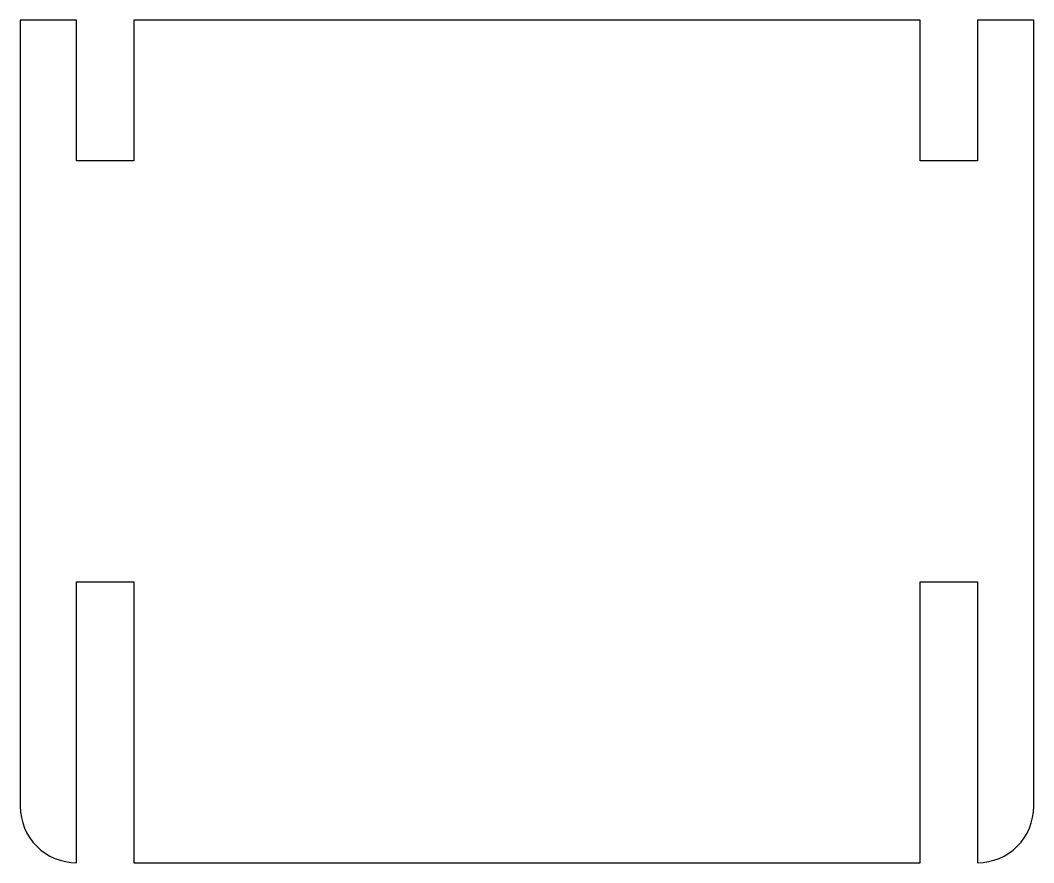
# Model space of a CAD drawing. Header units: millimetres. Extents: x -27.1 to 27.1, y -48.2 to -3.2.
import ezdxf

# ---------------------------------------------------------------- set-up
doc = ezdxf.new("R2010")
doc.units = ezdxf.units.MM
doc.layers.get('0').update_dxf_attribs({"linetype": 'CONTINUOUS'})

msp = doc.modelspace()

# ---------------------------------------------------------------- linework, layer by layer
msp.add_lwpolyline([(-21, -10.675), (-24.055, -10.675), (-24.055, -3.175), (-27.055, -3.175), (-27.055, -45.175, 0.414214), (-24.055, -48.175), (-24.055, -33.175), (-21, -33.175), (-21, -48.175), (21, -48.175), (21, -33.175), (24.055, -33.175), (24.055, -48.175, 0.414214), (27.055, -45.175), (27.055, -3.175), (24.055, -3.175), (24.055, -10.675), (21, -10.675), (21, -3.175), (-21, -3.175)], format="xyb", close=True)

doc.saveas('drawing.dxf')
